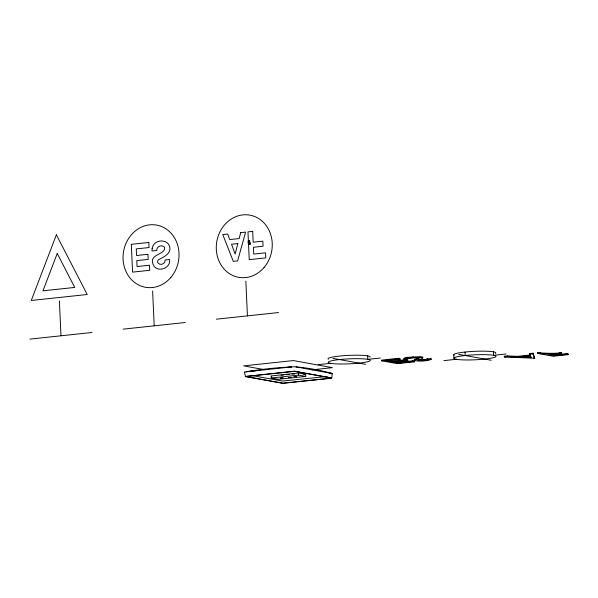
<?xml version="1.0" encoding="UTF-8"?>
<svg xmlns="http://www.w3.org/2000/svg" width="598" height="598" viewBox="0 0 598 598"><rect width="100%" height="100%" fill="white"/><g stroke="black" fill="none" stroke-linecap="round" stroke-linejoin="round"><path stroke-width="0.9" d="M244.395 372.195L245.561 376.65L282.286 383.236L331.314 378.145L331.77 377.951L332.211 373.615M422.861 357.484L422.771 357.156A8.454 1.002 -2.6 0 0 419.766 356.677L406.939 357.35L404.069 358.112L403.672 359.293L413.771 357.806A5.569 0.658 -2.6 0 1 417.905 357.836L419.265 358.322L414.122 360.542C419.647 361.446 425.821 361.386 431.091 359.405L431.061 358.703L427.667 358.793L424.132 359.719L418.069 359.794M403.672 359.293L405.205 358.396L409.368 357.739L419.796 357.38A8.454 1.002 -2.6 0 1 422.801 357.851L422.098 358.621L417.516 360.265L422.382 360.564L431.091 359.405M430.306 359.144L431.061 358.703M419.235 357.626L414.122 359.51L414.93 360.108M407.223 358.12L407.911 357.813M245.225 376.493L294.717 371.201L331.77 377.951M330.701 378.13L331.045 377.981L294.328 371.291L245.95 376.463L282.675 383.146M286.494 367.486L291.331 366.948A3.513 0.419 -2.6 0 1 296.062 366.91L331.815 373.421A3.513 0.419 -2.6 0 1 331.673 373.84M248.237 241.375L249.635 241.226M248.26 241.898L249.658 241.749M248.282 242.422L249.68 242.272M248.305 242.945L250.173 242.743L250.241 244.313L248.379 244.507L248.215 240.852L249.613 240.702L249.777 244.358M248.334 243.468L250.196 243.266M248.357 243.991L250.218 243.79M29.9 339.111L92.055 332.473M123.128 329.154L185.283 322.509M216.356 319.19L278.511 312.552M318.151 364.66L330.619 363.33M380.298 358.023L367.837 359.353L367.673 355.877M386.996 360.235L392.236 361.185L406.199 359.697L407.716 359.974L407.754 360.669L406.229 360.392L392.266 361.88L386.151 360.773L400.114 359.278L400.077 358.583L398.56 358.307L381.621 360.116L381.651 360.811L397.221 363.644L414.272 361.82L414.242 361.125L412.717 360.848L398.634 362.351L394.575 361.611M389.612 359.697L391.354 359.518M394.844 359.144L396.594 358.957M381.651 360.811L398.589 359.002L400.114 359.278M312.134 369.833L332.391 367.673L293.386 360.564L243.663 365.879L263.621 369.512M393.761 361.461L395.502 361.274M398.993 360.908L400.742 360.721M405.1 360.25L407.716 359.974M407.754 360.669L393.79 362.164L398.672 363.046L412.747 361.543L414.272 361.82M271.156 375.94L298.507 373.017L305.653 374.326L303.829 374.52M281.097 375.215L283.833 374.924M286.562 374.632L289.297 374.341M399.883 362.657L401.677 362.47M405.265 362.082L407.059 361.895M410.654 361.506L414.242 361.125M271.171 376.239L271.253 378.033L298.596 375.11L305.75 376.411L305.63 373.728M443.88 360.624L456.349 359.293M506.035 353.986L493.567 355.317L493.41 351.833M305.75 376.411L278.399 379.334L271.253 378.033M504.316 356.281L507.627 355.922L517.39 356.363L530.209 354.995L530.239 355.69L517.42 357.058L507.665 356.617L504.346 356.976L504.316 356.281L506.162 356.363M530.239 355.69L529.768 353.56L532.982 353.216L534.694 358.232L504.346 356.976M568.1 354.659L553.187 356.251L537.624 353.418L537.595 352.723C545.6 353.224 553.606 353.717 561.664 352.798L561.701 353.493L549.764 354.771L554.638 355.661L566.575 354.382L568.1 354.659L568.07 353.964L566.545 353.687L554.608 354.965L551.356 354.367M529.798 354.255L533.012 353.911L534.694 358.232M537.624 353.418C545.63 353.926 553.636 354.412 561.701 353.493M326.934 376.471L282.577 381.061L250.697 375.335M523.953 356.094L525.799 355.9M558.913 353.097L561.664 352.798M330.178 378.325L283.758 383.228M559.294 354.906L561.051 354.711M564.557 354.337L568.07 353.964M255.555 370.79L246.271 371.762A3.513 0.419 -2.6 0 0 244.791 372.39M425.126 360.063L421.65 360.31M412.104 357.208L413.741 357.111M292.033 374.049L294.59 374.027M524.723 356.692L530.987 356.969L531.017 357.664L520.282 357.185L530.456 356.102L531.017 357.664M511.716 356.61L513.57 356.692M524.678 357.193L527.458 357.32M329.094 373.152L331.815 373.421A839.697 382.414 83.9 0 0 296.062 366.91M537.595 352.723L539.426 353.059M458.703 354.345L491.205 360.265M332.974 358.381L365.475 364.302M529.768 353.56L530.209 354.995M566.545 353.687L566.575 354.382M560.147 352.521L560.177 353.216M554.608 354.965L554.638 355.661M548.209 353.799L548.239 354.494M540.57 352.409L540.599 353.104M533.939 357.611L533.969 358.307M532.982 353.216L533.012 353.911M517.39 356.363L517.42 357.058M507.627 355.922L507.665 356.617M465.05 352.043L465.207 355.526A21.065 2.497 -2.6 0 0 455.736 359.181L456.962 359.405A21.065 2.497 -2.6 0 0 484.709 359.077A21.065 2.497 -2.6 0 0 494.18 355.429L492.954 355.205A21.065 2.497 -2.6 0 0 465.207 355.526M453.777 354.868L453.934 358.351M427.667 358.793L427.705 359.488M412.717 360.848L412.747 361.543M406.961 358.471L406.999 359.166M406.199 359.697L406.229 360.392M398.56 358.307L398.589 359.002M398.634 362.351L398.672 363.046M397.184 362.949L397.221 363.644M392.236 361.185L392.266 361.88M298.477 372.419L298.596 375.11M249.142 240.755L249.314 244.41M248.678 240.807L248.843 244.462M245.853 281.053L247.43 315.871M152.625 291.009L154.202 325.828M59.396 300.966L60.974 335.792M328.317 359.204A21.065 2.497 -2.6 0 1 341.727 355.847A21.065 2.497 -2.6 0 1 367.06 355.765L368.286 355.982A21.065 2.497 -2.6 0 1 370.035 357.133M495.383 353.418A21.065 2.497 -2.6 0 0 494.023 351.945L492.797 351.721A21.065 2.497 -2.6 0 0 467.464 351.811A21.065 2.497 -2.6 0 0 454.054 355.167M152.146 248.447L151.989 250.988L156.713 250.495C156.34 246.795 160.907 244.612 163.83 246.503L164.644 247.482C165.392 254.995 148.767 253.956 153.058 264.196C156.235 273.316 171.095 268.853 169.6 259.517L165.07 259.995C165.728 263.882 159.987 266.065 157.924 262.799A2.287 2.018 -79.7 0 1 158.477 259.711C163.74 256.968 171.992 253.559 169.488 246.032C167.477 240.628 160.137 239.641 155.749 242.676A8.267 7.296 -79.7 0 0 152.146 248.447M237.825 243.58L235.134 254.075L231.523 244.253L237.825 243.58M240.688 232.644L239.178 238.565L229.722 239.581L227.689 234.035L222.77 234.558L233.287 261.363L237.615 260.907L245.614 232.121L240.688 232.644M56.391 234.805L31.268 300.473L87.203 294.5L56.391 234.805M57.236 253.492L42.959 290.83L74.757 287.429L57.236 253.492M280.417 377.958L282.974 377.899L280.417 377.958M288.856 377.525L291.42 377.465L288.856 377.525M294.089 376.501L296.645 376.441L294.089 376.501M148.835 242.459L131.306 244.335L132.569 272.127L149.702 270.296L149.47 265.213L137.062 266.544L136.793 260.586L148.214 259.368L147.983 254.285L136.561 255.51L136.262 248.91L149.066 247.542L148.835 242.459M252.692 231.366L247.968 231.867L249.231 259.659L265.774 257.895L265.542 252.819L253.724 254.075L253.417 247.266L263.068 246.234L262.836 241.151L253.186 242.183L252.692 231.366M291.331 366.948L246.271 371.762A469.318 414.115 -79.7 0 1 291.331 366.948M368.443 359.465L367.224 359.241A21.065 2.497 -2.6 0 0 339.477 359.57A21.065 2.497 -2.6 0 0 330.006 363.218L331.225 363.442A21.065 2.497 -2.6 0 0 358.979 363.121A21.065 2.497 -2.6 0 0 368.443 359.465M170.811 277.479A31.597 27.882 -79.7 0 0 158.328 225.453A31.597 27.882 -79.7 0 0 123.98 265.624A31.597 27.882 -79.7 0 0 170.811 277.479M264.039 267.523A31.597 27.874 -79.7 0 0 251.556 215.497A31.597 27.874 -79.7 0 0 217.209 255.667A31.597 27.874 -79.7 0 0 264.039 267.523"/></g></svg>
